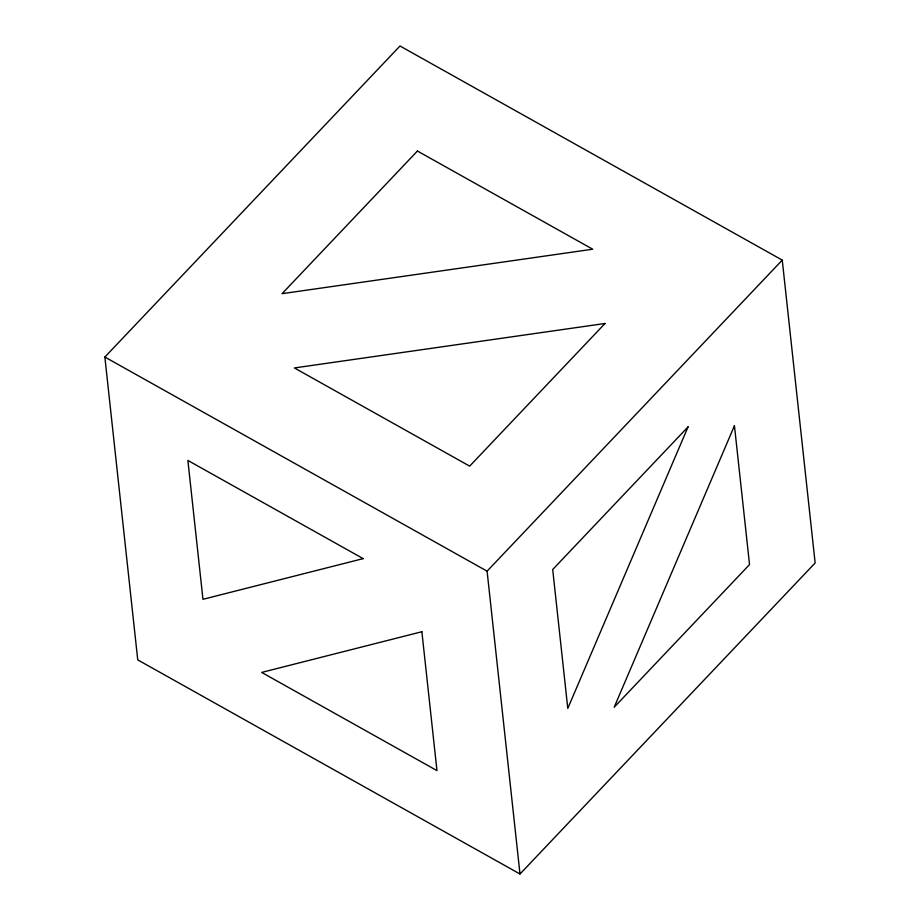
<?xml version="1.0" encoding="UTF-8"?>
<svg xmlns="http://www.w3.org/2000/svg" width="920" height="920" viewBox="0 0 920 920"><rect width="100%" height="100%" fill="white"/><g stroke="black" fill="none" stroke-linecap="round" stroke-linejoin="round"><path stroke-width="1.38" d="M104.857 357.041L400.004 46L782.253 260.118L815.143 562.959L519.995 874L137.747 659.881L104.857 357.041L487.094 571.159L519.995 874M487.094 571.159L782.253 260.118M688.056 426.88L567.789 708.4L552.702 569.514L688.056 426.88M734.447 425.718L614.181 707.238L749.535 564.592L734.447 425.718M417.427 151.03L282.072 293.675L592.71 249.216L417.427 151.03M605.026 323.483L469.671 466.129L294.388 367.942L605.026 323.483M363.17 558.624L202.963 599.311L187.875 460.437L363.17 558.624M421.877 631.73L261.683 672.417L436.966 770.603L421.877 631.73"/></g></svg>
